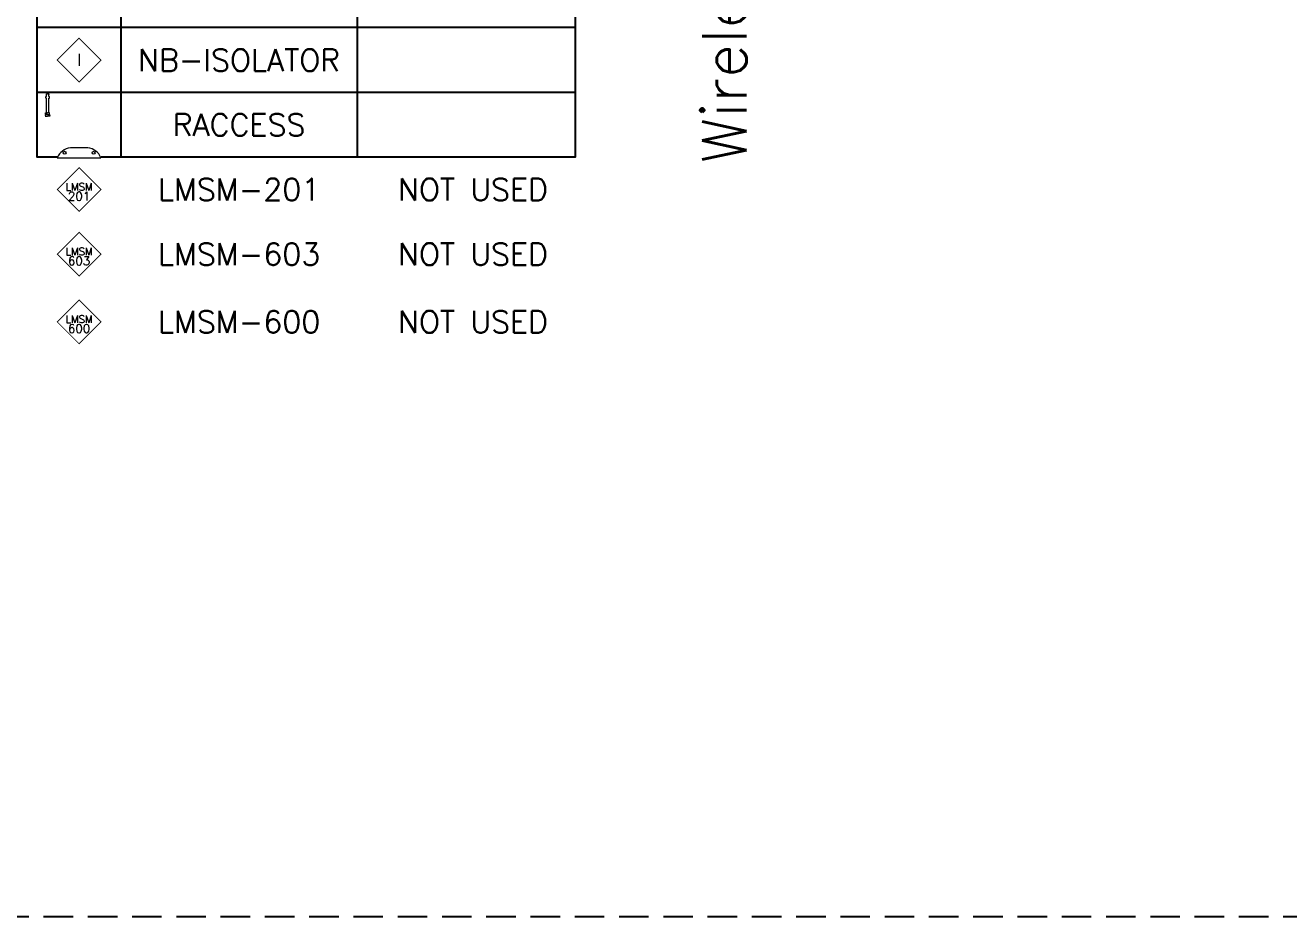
# Model space of a CAD drawing. Header units: inches. Extents: x -13775 to 9910, y -4933 to 5507.
# Drawn here: x 995 to 2022, y -1547 to -822 of the extents above; entities that cross this region are included whole.
import ezdxf
from ezdxf.enums import TextEntityAlignment as Align

# ---------------------------------------------------------------- set-up
doc = ezdxf.new("R2010")
doc.units = ezdxf.units.IN
doc.header["$LTSCALE"] = 48
doc.header["$MEASUREMENT"] = 0
doc.linetypes.add('DASHED', pattern=[0.75, 0.5, -0.25])
doc.layers.add('Boxes', color=7, linetype='Continuous')
doc.layers.add('Text', color=7, linetype='Continuous')
doc.layers.add('WATTSTOPPER', color=160, linetype='Continuous', lineweight=0)
doc.styles.add('ROMANC', font='COMPLEX.SHX')
doc.styles.add('ROMANS', font='ROMANS')
doc.styles.add('WSNotes', font='complex.shx', dxfattribs={"height": 18})

# ---------------------------------------------------------------- blocks, each defined once
blk = doc.blocks.new('LMSM-201')
at = {"style": 'WSNotes', "flags": 1}
blk.add_attdef('ROOMID', (30.7, -11.2), '', height=10.6, dxfattribs=at)
at = {"linetype": 'Continuous'}
blk.add_wipeout([(0, -17.8), (-17.8, 0), (0, 17.8), (17.8, 0)], dxfattribs=at)
at = {"linetype": 'Continuous', "const_width": 0.75}
blk.add_lwpolyline([(0, -17.8), (-17.8, 0), (0, 17.8), (17.8, 0)], close=True, dxfattribs=at)
at = {"width": 0.0619, "attachment_point": 2, "style": 'WSNotes'}
for s, insert, char_height in [('LMSM', (0, 5.2), 6), ('201', (0, -2), 7)]:
    blk.add_mtext(s, dxfattribs=dict(at, insert=insert, char_height=char_height))
at = {"style": 'ROMANC'}
blk.add_attdef('CIRCUIT', text='', height=7.51, dxfattribs=at).set_placement((0, -19.4), align=Align.TOP_CENTER)
blk = doc.blocks.new('LMSM-603')
at = {"style": 'WSNotes', "flags": 1}
blk.add_attdef('ROOMID', (30.7, -11.2), '', height=10.6, dxfattribs=at)
at = {"linetype": 'Continuous'}
blk.add_wipeout([(0, -17.8), (-17.8, 0), (0, 17.8), (17.8, 0)], dxfattribs=at)
at = {"linetype": 'Continuous', "const_width": 0.75}
blk.add_lwpolyline([(0, -17.8), (-17.8, 0), (0, 17.8), (17.8, 0)], close=True, dxfattribs=at)
at = {"width": 0.0619, "attachment_point": 2, "style": 'WSNotes'}
for s, insert, char_height in [('LMSM', (0, 5.2), 6), ('603', (0, -2), 7)]:
    blk.add_mtext(s, dxfattribs=dict(at, insert=insert, char_height=char_height))
at = {"style": 'ROMANC'}
blk.add_attdef('CIRCUIT', text='', height=7.51, dxfattribs=at).set_placement((0, -19.4), align=Align.TOP_CENTER)
blk = doc.blocks.new('LMSM-600')
at = {"style": 'WSNotes', "flags": 1}
blk.add_attdef('ROOMID', (30.7, -11.2), '', height=10.6, dxfattribs=at)
at = {"linetype": 'Continuous'}
blk.add_wipeout([(0, -17.8), (-17.8, 0), (0, 17.8), (17.8, 0)], dxfattribs=at)
at = {"linetype": 'Continuous', "const_width": 0.75}
blk.add_lwpolyline([(0, -17.8), (-17.8, 0), (0, 17.8), (17.8, 0)], close=True, dxfattribs=at)
at = {"width": 0.0619, "attachment_point": 2, "style": 'WSNotes'}
for s, insert, char_height in [('LMSM', (0, 5.2), 6), ('600', (0, -2), 7)]:
    blk.add_mtext(s, dxfattribs=dict(at, insert=insert, char_height=char_height))
at = {"style": 'ROMANC'}
blk.add_attdef('CIRCUIT', text='', height=7.51, dxfattribs=at).set_placement((0, -19.4), align=Align.TOP_CENTER)
blk = doc.blocks.new('NB-ISOLATOR')
at = {"style": 'WSNotes', "flags": 1}
blk.add_attdef('ROOMID', (30.7, -11.2), '', height=10.6, dxfattribs=at)
at = {"linetype": 'Continuous'}
blk.add_wipeout([(0, -17.8), (-17.8, 0), (0, 17.8), (17.8, 0)], dxfattribs=at)
at = {"linetype": 'Continuous', "const_width": 0.75}
blk.add_lwpolyline([(0, -17.8), (-17.8, 0), (0, 17.8), (17.8, 0)], close=True, dxfattribs=at)
at = {"insert": (0, 5.2), "char_height": 10, "width": 0.0619, "attachment_point": 2, "style": 'WSNotes'}
blk.add_mtext('I', dxfattribs=at)
at = {"style": 'ROMANC'}
blk.add_attdef('CIRCUIT', text='', height=7.51, dxfattribs=at).set_placement((0, -19.4), align=Align.TOP_CENTER)
blk = doc.blocks.new('*U562')
at = {"color": 0, "linetype": 'Continuous', "lineweight": 0}
for p, q in [((-26.5, 51.5), (-26.5, 51.8)), ((-26.5, 49.8), (-26.5, 51.5)), ((-24.7, 49.8), (-24.7, 51.5)), ((-24.6, 51.5), (-24.6, 51.8)), ((-26.5, 49.8), (-27.1, 49.8)), ((-27.1, 48.4), (-27.1, 49.8)), ((-26.5, 48.4), (-27.1, 48.4)), ((-26.5, 36.5), (-26.5, 48.4)), ((-24.7, 49.8), (-24.1, 49.8)), ((-24.7, 48.4), (-24.1, 48.4)), ((-24.7, 36.5), (-24.7, 48.4)), ((-24.1, 48.4), (-24.1, 49.8)), ((-27.2, 36.5), (-25.6, 36.5)), ((-27.2, 35.2), (-27.2, 36.5)), ((-25.6, 35.2), (-27.2, 35.2)), ((-25.6, 35.2), (-27.2, 35.2)), ((-27.2, 35.1), (-27.2, 35.2)), ((-24, 36.5), (-25.6, 36.5)), ((-25.6, 35.2), (-24, 35.2)), ((-25.6, 35.2), (-24, 35.2)), ((-24, 35.2), (-24, 36.5)), ((-24, 35.1), (-24, 35.2))]:
    blk.add_line(p, q, dxfattribs=at)
for p, q in [((-25.6, 51.9), (-26.4, 51.9)), ((-25.6, 51.9), (-24.7, 51.9)), ((-27.6, 33.9), (-25.6, 33.9)), ((-23.6, 33.9), (-25.6, 33.9))]:
    blk.add_line(p, q)
at = {"color": 0, "linetype": 'Continuous', "lineweight": 0, "extrusion": (2.20948e-16, -2.70583e-32, -1)}
for centre, radius, start, end in [((26.3, 51.7), 0.229, 14.3423, 58.8509), ((26.3, 51.6), 0.229, 324.9161, 345.6577), ((29.3, 35.2), 2.13, 176.4167, 218.7188)]:
    blk.add_arc(centre, radius, start, end, dxfattribs=at)
at = {"color": 0, "linetype": 'Continuous', "lineweight": 0, "extrusion": (-2.20948e-16, -2.70583e-32, -1)}
for centre, radius, start, end in [((24.9, 51.7), 0.229, 121.1491, 165.6577), ((24.9, 51.6), 0.229, 194.3423, 215.0839), ((27.9, 35.2), 2.13, 218.3927, 218.7188), ((21.9, 35.2), 2.13, 321.2812, 3.5833)]:
    blk.add_arc(centre, radius, start, end, dxfattribs=at)
at = {"style": 'WSNotes', "flags": 1}
blk.add_attdef('ROOMID', (30.7, -7.2), '', height=10.6, dxfattribs=at)
blk.add_wipeout([(17.8, 0), (-17.8, 0), (-17.8, 8), (17.8, 8)])
at = {"linetype": 'Continuous', "lineweight": 0}
blk.add_lwpolyline([(-17.8, 0), (17.8, 0, 0.265694), (7.1, 8), (-7.1, 8, 0.265694)], format="xyb", close=True, dxfattribs=at)
for centre in [(-11.8, 4), (11.8, 4)]:
    blk.add_circle(centre, 1.19, dxfattribs=at)

msp = doc.modelspace()

# ---------------------------------------------------------------- linework, layer by layer
at = {"layer": 'Boxes', "color": 4}
for p, q in [((1072.4, 334.8), (1072.4, -929)), ((1264.6, 334.8), (1264.6, -929))]:
    msp.add_line(p, q, dxfattribs=at)
at = {"layer": 'Boxes', "color": 1, "linetype": 'DASHED'}
msp.add_lwpolyline([(-220.8, 1399), (3049.5, 1399), (3049.5, -1547), (-220.8, -1547)], close=True, dxfattribs=at)
at = {"layer": 'Boxes', "color": 4}
for points in [[(1441.9, 356.8), (1441.9, -929), (1004.4, -929), (1004.4, 356.8)], [(1441.9, -823.6), (1004.4, -823.6)], [(1441.9, -876.3), (1004.4, -876.3)], [(1441.9, -929), (1004.4, -929)]]:
    msp.add_lwpolyline(points, dxfattribs=at)

# ---------------------------------------------------------------- texts
at = {"layer": 'Text', "color": 2, "insert": (1569.1, -934), "char_height": 36, "attachment_point": 4, "rotation": 90, "style": 'ROMANS'}
msp.add_mtext('Wireless Bridge & Antennas', dxfattribs=at)
at = {"layer": 'Text', "color": 4, "char_height": 18, "attachment_point": 5, "style": 'ROMANS'}
for s, insert in [('NB-ISOLATOR', (1168.5, -850)), ('RACCESS', (1168.5, -902.6)), ('LMSM-201', (1168.5, -955.3)), ('NOT USED', (1358.8, -955.3)), ('LMSM-603', (1168.5, -1007.9)), ('NOT USED', (1358.8, -1007.9)), ('LMSM-600', (1168.5, -1063)), ('NOT USED', (1358.8, -1063))]:
    msp.add_mtext(s, dxfattribs=dict(at, insert=insert))

# ---------------------------------------------------------------- next in the draw order: block references
at = {"layer": 'WATTSTOPPER'}
for name, p in [('NB-ISOLATOR', (1038.4, -850)), ('*U562', (1038.4, -929.4)), ('LMSM-201', (1038.4, -955.3)), ('LMSM-603', (1038.4, -1007.9)), ('LMSM-600', (1038.4, -1063))]:
    msp.add_blockref(name, p, dxfattribs=at)

doc.saveas('drawing.dxf')
